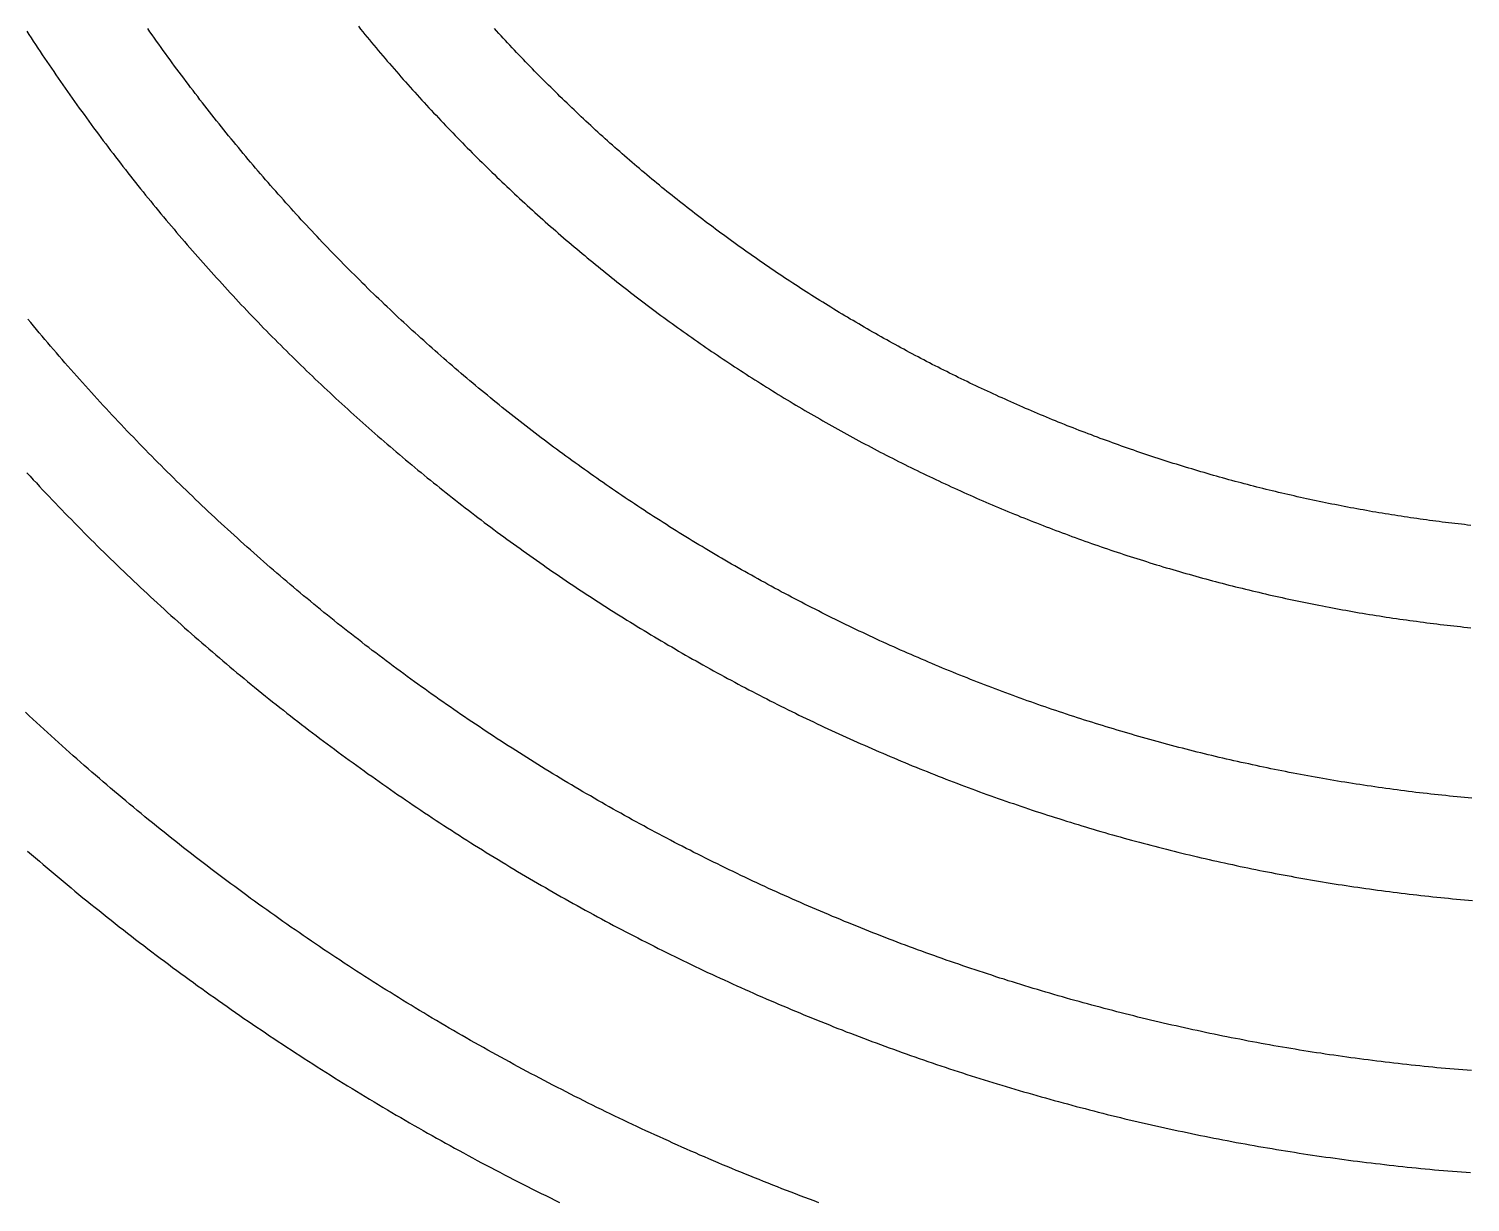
# Model space of a CAD drawing. Header units: inches. Extents: x -43479 to 56521, y -44741 to 59530.
# Drawn here: x -21001 to -19302, y 355 to 1737 of the extents above; entities that cross this region are included whole.
import ezdxf

# ---------------------------------------------------------------- set-up
doc = ezdxf.new("R2010")
doc.units = ezdxf.units.IN
doc.header["$MEASUREMENT"] = 0

# ---------------------------------------------------------------- blocks, each defined once
blk = doc.blocks.new('kanishk_spiralEditV1')
for points in [[(4688.2, -731.6), (4683.6, -735.6), (4678.9, -739.6), (4674.3, -743.5), (4669.7, -747.5), (4665, -751.4), (4660.4, -755.4), (4655.7, -759.3), (4651.1, -763.2), (4646.4, -767.1), (4641.7, -771), (4637, -774.9), (4632.3, -778.7), (4627.6, -782.6), (4622.9, -786.5), (4618.2, -790.3), (4613.5, -794.1), (4608.7, -798), (4604, -801.8), (4599.2, -805.6), (4594.5, -809.4), (4589.7, -813.1), (4584.9, -816.9), (4580.1, -820.7), (4575.3, -824.4), (4570.5, -828.2), (4565.7, -831.9), (4560.9, -835.6), (4556.1, -839.3), (4551.3, -843), (4546.4, -846.7), (4541.6, -850.4), (4536.7, -854.1), (4531.9, -857.7), (4527, -861.4), (4522.1, -865), (4517.3, -868.6), (4512.4, -872.2), (4507.5, -875.9), (4502.6, -879.4), (4497.7, -883), (4492.7, -886.6), (4487.8, -890.2), (4482.9, -893.7), (4477.9, -897.3), (4473, -900.8), (4468, -904.3), (4463.1, -907.8), (4458.1, -911.3), (4453.1, -914.8), (4448.1, -918.3), (4443.2, -921.8), (4438.2, -925.2), (4433.2, -928.7), (4428.1, -932.1), (4423.1, -935.6), (4418.1, -939), (4413.1, -942.4), (4408, -945.8), (4403, -949.2), (4397.9, -952.5), (4392.9, -955.9), (4387.8, -959.3), (4382.7, -962.6), (4377.6, -965.9), (4372.6, -969.3), (4367.5, -972.6), (4362.4, -975.9), (4357.3, -979.2), (4352.1, -982.4), (4347, -985.7), (4341.9, -989), (4336.8, -992.2), (4331.6, -995.4), (4326.5, -998.7), (4321.3, -1001.9), (4316.2, -1005.1), (4311, -1008.3), (4305.8, -1011.4), (4300.6, -1014.6), (4295.4, -1017.8), (4290.3, -1020.9), (4285.1, -1024), (4279.9, -1027.2), (4274.6, -1030.3), (4269.4, -1033.4), (4264.2, -1036.5), (4259, -1039.6), (4253.7, -1042.6), (4248.5, -1045.7), (4243.2, -1048.7), (4238, -1051.8), (4232.7, -1054.8), (4227.5, -1057.8), (4222.2, -1060.8), (4216.9, -1063.8), (4211.6, -1066.8), (4206.3, -1069.8), (4201, -1072.7), (4195.7, -1075.7), (4190.4, -1078.6), (4185.1, -1081.5), (4179.8, -1084.4), (4174.4, -1087.3), (4169.1, -1090.2), (4163.8, -1093.1), (4158.4, -1096), (4153.1, -1098.8), (4147.7, -1101.7), (4142.3, -1104.5), (4137, -1107.3), (4131.6, -1110.1), (4126.2, -1112.9), (4120.8, -1115.7), (4115.4, -1118.5), (4110.1, -1121.3), (4104.6, -1124), (4099.2, -1126.8), (4093.8, -1129.5), (4088.4, -1132.2), (4083, -1134.9), (4077.6, -1137.6), (4072.1, -1140.3), (4066.7, -1143), (4061.2, -1145.6)], [(4688.9, -286), (4685.2, -290), (4681.5, -294), (4677.8, -297.9), (4674.1, -301.9), (4670.4, -305.9), (4666.7, -309.8), (4662.9, -313.8), (4659.2, -317.7), (4655.4, -321.6), (4651.7, -325.5), (4647.9, -329.5), (4644.1, -333.4), (4640.4, -337.3), (4636.6, -341.1), (4632.8, -345), (4629, -348.9), (4625.2, -352.8), (4621.3, -356.6), (4617.5, -360.5), (4613.7, -364.3), (4609.8, -368.1), (4606, -372), (4602.1, -375.8), (4598.2, -379.6), (4594.4, -383.4), (4590.5, -387.2), (4586.6, -390.9), (4582.7, -394.7), (4578.8, -398.5), (4574.9, -402.2), (4571, -406), (4567, -409.7), (4563.1, -413.5), (4559.1, -417.2), (4555.2, -420.9), (4551.2, -424.6), (4547.3, -428.3), (4543.3, -432), (4539.3, -435.7), (4535.3, -439.3), (4531.3, -443), (4527.3, -446.7), (4523.3, -450.3), (4519.3, -453.9), (4515.2, -457.6), (4511.2, -461.2), (4507.2, -464.8), (4503.1, -468.4), (4499, -472), (4495, -475.6), (4490.9, -479.2), (4486.8, -482.7), (4482.7, -486.3), (4478.6, -489.8), (4474.5, -493.4), (4470.4, -496.9), (4466.3, -500.4), (4462.2, -504), (4458.1, -507.5), (4453.9, -511), (4449.8, -514.4), (4445.6, -517.9), (4441.5, -521.4), (4437.3, -524.9), (4433.1, -528.3), (4428.9, -531.8), (4424.8, -535.2), (4420.6, -538.6), (4416.4, -542), (4412.2, -545.5), (4407.9, -548.9), (4403.7, -552.2), (4399.5, -555.6), (4395.3, -559), (4391, -562.4), (4386.8, -565.7), (4382.5, -569.1), (4378.2, -572.4), (4374, -575.7), (4369.7, -579.1), (4365.4, -582.4), (4361.1, -585.7), (4356.8, -589), (4352.5, -592.2), (4348.2, -595.5), (4343.9, -598.8), (4339.6, -602), (4335.2, -605.3), (4330.9, -608.5), (4326.5, -611.7), (4322.2, -615), (4317.8, -618.2), (4313.5, -621.4), (4309.1, -624.6), (4304.7, -627.7), (4300.3, -630.9), (4296, -634.1), (4291.6, -637.2), (4287.2, -640.4), (4282.7, -643.5), (4278.3, -646.6), (4273.9, -649.7), (4269.5, -652.9), (4265, -656), (4260.6, -659), (4256.2, -662.1), (4251.7, -665.2), (4247.2, -668.2), (4242.8, -671.3), (4238.3, -674.3), (4233.8, -677.4), (4229.3, -680.4), (4224.9, -683.4), (4220.4, -686.4), (4215.9, -689.4), (4211.3, -692.4), (4206.8, -695.4), (4202.3, -698.3), (4197.8, -701.3), (4193.2, -704.2), (4188.7, -707.1), (4184.2, -710.1), (4179.6, -713), (4175.1, -715.9), (4170.5, -718.8), (4165.9, -721.7), (4161.4, -724.6), (4156.8, -727.4), (4152.2, -730.3), (4147.6, -733.1), (4143, -736), (4138.4, -738.8), (4133.8, -741.6), (4129.2, -744.4), (4124.6, -747.2), (4119.9, -750), (4115.3, -752.8), (4110.7, -755.6), (4106, -758.3), (4101.4, -761.1), (4096.7, -763.8), (4092.1, -766.5), (4087.4, -769.3), (4082.7, -772), (4078, -774.7), (4073.4, -777.4), (4068.7, -780), (4064, -782.7), (4059.3, -785.4), (4054.6, -788), (4049.9, -790.7), (4045.2, -793.3), (4040.4, -795.9), (4035.7, -798.5), (4031, -801.1), (4026.3, -803.7), (4021.5, -806.3), (4016.8, -808.9), (4012, -811.4), (4007.3, -814), (4002.5, -816.5), (3997.7, -819.1), (3993, -821.6), (3988.2, -824.1), (3983.4, -826.6), (3978.6, -829.1), (3973.8, -831.6), (3969, -834), (3964.2, -836.5), (3959.4, -838.9), (3954.6, -841.4), (3949.8, -843.8), (3945, -846.2), (3940.2, -848.6), (3935.3, -851), (3930.5, -853.4), (3925.6, -855.8), (3920.8, -858.2), (3916, -860.5), (3911.1, -862.9), (3906.2, -865.2), (3901.4, -867.5), (3896.5, -869.8), (3891.6, -872.2), (3886.8, -874.5), (3881.9, -876.7), (3877, -879), (3872.1, -881.3), (3867.2, -883.5), (3862.3, -885.8), (3857.4, -888), (3852.5, -890.2), (3847.6, -892.4), (3842.7, -894.6), (3837.7, -896.8), (3832.8, -899), (3827.9, -901.2), (3822.9, -903.4), (3818, -905.5), (3813.1, -907.6), (3808.1, -909.8), (3803.2, -911.9), (3798.2, -914), (3793.2, -916.1), (3788.3, -918.2), (3783.3, -920.3), (3778.3, -922.3), (3773.4, -924.4), (3768.4, -926.4), (3763.4, -928.5), (3758.4, -930.5), (3753.4, -932.5), (3748.4, -934.5), (3743.4, -936.5), (3738.4, -938.5), (3733.4, -940.5), (3728.4, -942.4), (3723.4, -944.4), (3718.3, -946.3), (3713.3, -948.2), (3708.3, -950.2), (3703.2, -952.1), (3698.2, -954), (3693.2, -955.9), (3688.1, -957.7), (3683.1, -959.6), (3678, -961.4), (3673, -963.3), (3667.9, -965.1), (3662.9, -967), (3657.8, -968.8), (3652.7, -970.6), (3647.6, -972.4), (3642.6, -974.1), (3637.5, -975.9), (3632.4, -977.7), (3627.3, -979.4), (3622.2, -981.1), (3617.1, -982.9), (3612, -984.6), (3606.9, -986.3), (3601.8, -988), (3596.7, -989.7), (3591.6, -991.3), (3586.5, -993), (3581.4, -994.7), (3576.3, -996.3), (3571.1, -997.9), (3566, -999.5), (3560.9, -1001.2), (3555.7, -1002.8), (3550.6, -1004.3), (3545.5, -1005.9), (3540.3, -1007.5), (3535.2, -1009), (3530, -1010.6), (3524.9, -1012.1), (3519.7, -1013.6), (3514.6, -1015.1), (3509.4, -1016.6), (3504.2, -1018.1), (3499.1, -1019.6), (3493.9, -1021.1), (3488.7, -1022.5), (3483.6, -1024), (3478.4, -1025.4), (3473.2, -1026.8), (3468, -1028.2), (3462.8, -1029.6), (3457.6, -1031), (3452.5, -1032.4), (3447.3, -1033.8), (3442.1, -1035.1), (3436.9, -1036.5), (3431.7, -1037.8), (3426.5, -1039.2), (3421.2, -1040.5), (3416, -1041.8), (3410.8, -1043.1), (3405.6, -1044.3), (3400.4, -1045.6), (3395.2, -1046.9), (3390, -1048.1), (3384.7, -1049.4), (3379.5, -1050.6), (3374.3, -1051.8), (3369, -1053), (3363.8, -1054.2), (3358.6, -1055.4), (3353.3, -1056.5), (3348.1, -1057.7), (3342.9, -1058.9), (3337.6, -1060), (3332.4, -1061.1), (3327.1, -1062.2), (3321.9, -1063.3), (3316.6, -1064.4), (3311.4, -1065.5), (3306.1, -1066.6), (3300.8, -1067.6), (3295.6, -1068.7), (3290.3, -1069.7), (3285, -1070.8), (3279.8, -1071.8), (3274.5, -1072.8), (3269.2, -1073.8), (3264, -1074.8), (3258.7, -1075.7), (3253.4, -1076.7), (3248.1, -1077.6), (3242.9, -1078.6), (3237.6, -1079.5), (3232.3, -1080.4), (3227, -1081.3), (3221.7, -1082.2), (3216.4, -1083.1), (3211.1, -1084), (3205.9, -1084.8), (3200.6, -1085.7), (3195.3, -1086.5), (3190, -1087.4), (3184.7, -1088.2), (3179.4, -1089), (3174.1, -1089.8), (3168.8, -1090.6), (3163.5, -1091.3), (3158.2, -1092.1), (3152.9, -1092.8), (3147.5, -1093.6), (3142.2, -1094.3), (3136.9, -1095), (3131.6, -1095.7), (3126.3, -1096.4), (3121, -1097.1), (3115.7, -1097.8), (3110.4, -1098.4), (3105, -1099.1), (3099.7, -1099.7), (3094.4, -1100.3), (3089.1, -1101), (3083.8, -1101.6), (3078.4, -1102.2), (3073.1, -1102.7), (3067.8, -1103.3), (3062.5, -1103.9), (3057.1, -1104.4), (3051.8, -1105), (3046.5, -1105.5), (3041.2, -1106), (3035.8, -1106.5), (3030.5, -1107), (3025.2, -1107.5), (3019.8, -1107.9), (3014.5, -1108.4), (3009.2, -1108.9), (3003.8, -1109.3), (2998.5, -1109.7), (2993.2, -1110.1), (2987.8, -1110.5)], [(4689.2, 234.6), (4686.6, 230.6), (4684, 226.5), (4681.4, 222.6), (4678.7, 218.6), (4676.1, 214.6), (4673.5, 210.6), (4670.8, 206.6), (4668.1, 202.7), (4665.5, 198.7), (4662.8, 194.7), (4660.1, 190.8), (4657.4, 186.8), (4654.7, 182.9), (4652, 179), (4649.3, 175), (4646.6, 171.1), (4643.8, 167.2), (4641.1, 163.3), (4638.3, 159.4), (4635.6, 155.5), (4632.8, 151.6), (4630, 147.7), (4627.2, 143.8), (4624.4, 140), (4621.6, 136.1), (4618.8, 132.2), (4616, 128.4), (4613.2, 124.5), (4610.4, 120.7), (4607.5, 116.8), (4604.7, 113), (4601.8, 109.2), (4599, 105.4), (4596.1, 101.6), (4593.2, 97.7), (4590.3, 93.9), (4587.4, 90.2), (4584.5, 86.4), (4581.6, 82.6), (4578.7, 78.8), (4575.8, 75), (4572.8, 71.3), (4569.9, 67.5), (4566.9, 63.8), (4564, 60), (4561, 56.3), (4558.1, 52.6), (4555.1, 48.8), (4552.1, 45.1), (4549.1, 41.4), (4546.1, 37.7), (4543.1, 34), (4540.1, 30.3), (4537, 26.6), (4534, 22.9), (4531, 19.3), (4527.9, 15.6), (4524.9, 11.9), (4521.8, 8.3), (4518.7, 4.7), (4515.6, 1), (4512.6, -2.6), (4509.5, -6.2), (4506.4, -9.9), (4503.3, -13.5), (4500.1, -17.1), (4497, -20.7), (4493.9, -24.3), (4490.8, -27.9), (4487.6, -31.4), (4484.5, -35), (4481.3, -38.6), (4478.1, -42.1), (4475, -45.7), (4471.8, -49.2), (4468.6, -52.8), (4465.4, -56.3), (4462.2, -59.8), (4459, -63.4), (4455.8, -66.9), (4452.5, -70.4), (4449.3, -73.9), (4446.1, -77.4), (4442.8, -80.8), (4439.6, -84.3), (4436.3, -87.8), (4433, -91.2), (4429.8, -94.7), (4426.5, -98.2), (4423.2, -101.6), (4419.9, -105), (4416.6, -108.5), (4413.3, -111.9), (4410, -115.3), (4406.6, -118.7), (4403.3, -122.1), (4400, -125.5), (4396.6, -128.9), (4393.3, -132.2), (4389.9, -135.6), (4386.5, -139), (4383.2, -142.3), (4379.8, -145.7), (4376.4, -149), (4373, -152.4), (4369.6, -155.7), (4366.2, -159), (4362.8, -162.3), (4359.4, -165.6), (4355.9, -168.9), (4352.5, -172.2), (4349.1, -175.5), (4345.6, -178.8), (4342.2, -182), (4338.7, -185.3), (4335.2, -188.5), (4331.8, -191.8), (4328.3, -195), (4324.8, -198.3), (4321.3, -201.5), (4317.8, -204.7), (4314.3, -207.9), (4310.8, -211.1), (4307.3, -214.3), (4303.7, -217.5), (4300.2, -220.7), (4296.7, -223.8), (4293.1, -227), (4289.6, -230.2), (4286, -233.3), (4282.4, -236.4), (4278.9, -239.6), (4275.3, -242.7), (4271.7, -245.8), (4268.1, -248.9), (4264.5, -252), (4260.9, -255.1), (4257.3, -258.2), (4253.7, -261.3), (4250.1, -264.4), (4246.4, -267.4), (4242.8, -270.5), (4239.2, -273.5), (4235.5, -276.6), (4231.9, -279.6), (4228.2, -282.6), (4224.5, -285.6), (4220.9, -288.7), (4217.2, -291.7), (4213.5, -294.6), (4209.8, -297.6), (4206.1, -300.6), (4202.4, -303.6), (4198.7, -306.5), (4195, -309.5), (4191.3, -312.4), (4187.6, -315.4), (4183.8, -318.3), (4180.1, -321.2), (4176.3, -324.1), (4172.6, -327.1), (4168.8, -329.9), (4165.1, -332.8), (4161.3, -335.7), (4157.5, -338.6), (4153.7, -341.5), (4150, -344.3), (4146.2, -347.2), (4142.4, -350), (4138.6, -352.8), (4134.8, -355.7), (4130.9, -358.5), (4127.1, -361.3), (4123.3, -364.1), (4119.5, -366.9), (4115.6, -369.7), (4111.8, -372.5), (4107.9, -375.2), (4104.1, -378), (4100.2, -380.7), (4096.4, -383.5), (4092.5, -386.2), (4088.6, -388.9), (4084.7, -391.7), (4080.8, -394.4), (4077, -397.1), (4073.1, -399.8), (4069.2, -402.5), (4065.2, -405.1), (4061.3, -407.8), (4057.4, -410.5), (4053.5, -413.1), (4049.6, -415.8), (4045.6, -418.4), (4041.7, -421), (4037.7, -423.6), (4033.8, -426.2), (4029.8, -428.9), (4025.9, -431.4), (4021.9, -434), (4017.9, -436.6), (4013.9, -439.2), (4010, -441.7), (4006, -444.3), (4002, -446.8), (3998, -449.4), (3994, -451.9), (3990, -454.4), (3985.9, -456.9), (3981.9, -459.4), (3977.9, -461.9), (3973.9, -464.4), (3969.8, -466.9), (3965.8, -469.3), (3961.8, -471.8), (3957.7, -474.2), (3953.7, -476.7), (3949.6, -479.1), (3945.5, -481.5), (3941.5, -484), (3937.4, -486.4), (3933.3, -488.8), (3929.2, -491.1), (3925.1, -493.5), (3921, -495.9), (3917, -498.3), (3912.8, -500.6), (3908.7, -503), (3904.6, -505.3), (3900.5, -507.6), (3896.4, -509.9), (3892.3, -512.3), (3888.1, -514.6), (3884, -516.8), (3879.9, -519.1), (3875.7, -521.4), (3871.6, -523.7), (3867.4, -525.9), (3863.3, -528.2), (3859.1, -530.4), (3854.9, -532.6), (3850.8, -534.9), (3846.6, -537.1), (3842.4, -539.3), (3838.2, -541.5), (3834, -543.7), (3829.8, -545.8), (3825.6, -548), (3821.4, -550.2), (3817.2, -552.3), (3813, -554.5), (3808.8, -556.6), (3804.6, -558.7), (3800.4, -560.8), (3796.1, -563), (3791.9, -565), (3787.7, -567.1), (3783.4, -569.2), (3779.2, -571.3), (3774.9, -573.3), (3770.7, -575.4), (3766.4, -577.4), (3762.2, -579.5), (3757.9, -581.5), (3753.6, -583.5), (3749.4, -585.5), (3745.1, -587.5), (3740.8, -589.5), (3736.5, -591.5), (3732.2, -593.5), (3727.9, -595.4), (3723.6, -597.4), (3719.3, -599.3), (3715, -601.3), (3710.7, -603.2), (3706.4, -605.1), (3702.1, -607), (3697.8, -608.9), (3693.5, -610.8), (3689.1, -612.7), (3684.8, -614.6), (3680.5, -616.4), (3676.1, -618.3), (3671.8, -620.1), (3667.4, -621.9), (3663.1, -623.8), (3658.7, -625.6), (3654.4, -627.4), (3650, -629.2), (3645.7, -631), (3641.3, -632.8), (3636.9, -634.5), (3632.5, -636.3), (3628.2, -638), (3623.8, -639.8), (3619.4, -641.5), (3615, -643.2), (3610.6, -644.9), (3606.2, -646.7), (3601.8, -648.3), (3597.4, -650), (3593, -651.7), (3588.6, -653.4), (3584.2, -655), (3579.8, -656.7), (3575.4, -658.3), (3571, -660), (3566.5, -661.6), (3562.1, -663.2), (3557.7, -664.8), (3553.2, -666.4), (3548.8, -668), (3544.4, -669.5), (3539.9, -671.1), (3535.5, -672.7), (3531, -674.2), (3526.6, -675.7), (3522.1, -677.3), (3517.7, -678.8), (3513.2, -680.3), (3508.7, -681.8), (3504.3, -683.3), (3499.8, -684.8), (3495.3, -686.2), (3490.8, -687.7), (3486.4, -689.2), (3481.9, -690.6), (3477.4, -692), (3472.9, -693.4), (3468.4, -694.9), (3463.9, -696.3), (3459.4, -697.7), (3454.9, -699), (3450.4, -700.4), (3445.9, -701.8), (3441.4, -703.1), (3436.9, -704.5), (3432.4, -705.8), (3427.9, -707.2), (3423.4, -708.5), (3418.9, -709.8), (3414.4, -711.1), (3409.8, -712.4), (3405.3, -713.7), (3400.8, -714.9), (3396.2, -716.2), (3391.7, -717.4), (3387.2, -718.7), (3382.6, -719.9), (3378.1, -721.1), (3373.6, -722.4), (3369, -723.6), (3364.5, -724.8), (3359.9, -725.9), (3355.4, -727.1), (3350.8, -728.3), (3346.3, -729.4), (3341.7, -730.6), (3337.1, -731.7), (3332.6, -732.8), (3328, -734), (3323.4, -735.1), (3318.9, -736.2), (3314.3, -737.3), (3309.7, -738.3), (3305.1, -739.4), (3300.6, -740.5), (3296, -741.5), (3291.4, -742.6), (3286.8, -743.6), (3282.2, -744.6), (3277.7, -745.6), (3273.1, -746.6), (3268.5, -747.6), (3263.9, -748.6), (3259.3, -749.6), (3254.7, -750.5), (3250.1, -751.5), (3245.5, -752.4), (3240.9, -753.4), (3236.3, -754.3), (3231.7, -755.2), (3227.1, -756.1), (3222.5, -757), (3217.9, -757.9), (3213.2, -758.8), (3208.6, -759.6), (3204, -760.5), (3199.4, -761.3), (3194.8, -762.2), (3190.2, -763), (3185.5, -763.8), (3180.9, -764.6), (3176.3, -765.4), (3171.7, -766.2), (3167, -767), (3162.4, -767.8), (3157.8, -768.5), (3153.2, -769.3), (3148.5, -770), (3143.9, -770.8), (3139.3, -771.5), (3134.6, -772.2), (3130, -772.9), (3125.3, -773.6), (3120.7, -774.3), (3116.1, -774.9), (3111.4, -775.6), (3106.8, -776.2), (3102.1, -776.9), (3097.5, -777.5), (3092.8, -778.1), (3088.2, -778.8), (3083.5, -779.4), (3078.9, -780), (3074.2, -780.5), (3069.6, -781.1), (3064.9, -781.7), (3060.3, -782.2), (3055.6, -782.8), (3051, -783.3), (3046.3, -783.8), (3041.7, -784.4), (3037, -784.9), (3032.3, -785.4), (3027.7, -785.8), (3023, -786.3), (3018.4, -786.8), (3013.7, -787.2), (3009, -787.7), (3004.4, -788.1), (2999.7, -788.5), (2995, -789), (2990.4, -789.4), (2985.7, -789.8)], [(4298.4, 240.2), (4295.8, 237), (4293.2, 233.8), (4290.6, 230.7), (4288, 227.5), (4285.4, 224.3), (4282.8, 221.2), (4280.2, 218), (4277.6, 214.9), (4274.9, 211.8), (4272.3, 208.6), (4269.6, 205.5), (4267, 202.4), (4264.3, 199.3), (4261.6, 196.2), (4259, 193.1), (4256.3, 190), (4253.6, 186.9), (4250.9, 183.8), (4248.2, 180.7), (4245.5, 177.7), (4242.8, 174.6), (4240, 171.5), (4237.3, 168.5), (4234.6, 165.4), (4231.8, 162.4), (4229.1, 159.3), (4226.4, 156.3), (4223.6, 153.3), (4220.8, 150.3), (4218.1, 147.3), (4215.3, 144.2), (4212.5, 141.2), (4209.7, 138.3), (4206.9, 135.3), (4204.1, 132.3), (4201.3, 129.3), (4198.5, 126.3), (4195.7, 123.4), (4192.9, 120.4), (4190, 117.5), (4187.2, 114.5), (4184.3, 111.6), (4181.5, 108.6), (4178.6, 105.7), (4175.8, 102.8), (4172.9, 99.9), (4170, 97), (4167.2, 94.1), (4164.3, 91.2), (4161.4, 88.3), (4158.5, 85.4), (4155.6, 82.5), (4152.7, 79.6), (4149.8, 76.8), (4146.8, 73.9), (4143.9, 71.1), (4141, 68.2), (4138.1, 65.4), (4135.1, 62.5), (4132.2, 59.7), (4129.2, 56.9), (4126.2, 54.1), (4123.3, 51.3), (4120.3, 48.5), (4117.3, 45.7), (4114.3, 42.9), (4111.4, 40.1), (4108.4, 37.3), (4105.4, 34.5), (4102.4, 31.8), (4099.3, 29), (4096.3, 26.3), (4093.3, 23.5), (4090.3, 20.8), (4087.2, 18), (4084.2, 15.3), (4081.2, 12.6), (4078.1, 9.9), (4075.1, 7.2), (4072, 4.5), (4068.9, 1.8), (4065.9, -0.9), (4062.8, -3.6), (4059.7, -6.2), (4056.6, -8.9), (4053.5, -11.6), (4050.4, -14.2), (4047.3, -16.9), (4044.2, -19.5), (4041.1, -22.1), (4038, -24.8), (4034.8, -27.4), (4031.7, -30), (4028.6, -32.6), (4025.4, -35.2), (4022.3, -37.8), (4019.1, -40.4), (4016, -43), (4012.8, -45.5), (4009.6, -48.1), (4006.5, -50.7), (4003.3, -53.2), (4000.1, -55.8), (3996.9, -58.3), (3993.7, -60.8), (3990.5, -63.4), (3987.3, -65.9), (3984.1, -68.4), (3980.9, -70.9), (3977.7, -73.4), (3974.4, -75.9), (3971.2, -78.4), (3968, -80.8), (3964.7, -83.3), (3961.5, -85.8), (3958.2, -88.2), (3955, -90.7), (3951.7, -93.1), (3948.5, -95.6), (3945.2, -98), (3941.9, -100.4), (3938.6, -102.8), (3935.3, -105.2), (3932.1, -107.6), (3928.8, -110), (3925.5, -112.4), (3922.2, -114.8), (3918.9, -117.2), (3915.5, -119.5), (3912.2, -121.9), (3908.9, -124.2), (3905.6, -126.6), (3902.2, -128.9), (3898.9, -131.2), (3895.6, -133.6), (3892.2, -135.9), (3888.9, -138.2), (3885.5, -140.5), (3882.1, -142.8), (3878.8, -145.1), (3875.4, -147.3), (3872, -149.6), (3868.7, -151.9), (3865.3, -154.1), (3861.9, -156.4), (3858.5, -158.6), (3855.1, -160.9), (3851.7, -163.1), (3848.3, -165.3), (3844.9, -167.5), (3841.5, -169.7), (3838.1, -171.9), (3834.6, -174.1), (3831.2, -176.3), (3827.8, -178.5), (3824.3, -180.7), (3820.9, -182.8), (3817.4, -185), (3814, -187.1), (3810.5, -189.3), (3807.1, -191.4), (3803.6, -193.5), (3800.2, -195.7), (3796.7, -197.8), (3793.2, -199.9), (3789.7, -202), (3786.2, -204.1), (3782.8, -206.1), (3779.3, -208.2), (3775.8, -210.3), (3772.3, -212.3), (3768.8, -214.4), (3765.3, -216.4), (3761.7, -218.5), (3758.2, -220.5), (3754.7, -222.5), (3751.2, -224.5), (3747.7, -226.6), (3744.1, -228.6), (3740.6, -230.5), (3737, -232.5), (3733.5, -234.5), (3730, -236.5), (3726.4, -238.4), (3722.8, -240.4), (3719.3, -242.3), (3715.7, -244.3), (3712.2, -246.2), (3708.6, -248.1), (3705, -250.1), (3701.4, -252), (3697.8, -253.9), (3694.3, -255.8), (3690.7, -257.6), (3687.1, -259.5), (3683.5, -261.4), (3679.9, -263.3), (3676.3, -265.1), (3672.7, -267), (3669, -268.8), (3665.4, -270.6), (3661.8, -272.5), (3658.2, -274.3), (3654.6, -276.1), (3650.9, -277.9), (3647.3, -279.7), (3643.6, -281.5), (3640, -283.2), (3636.4, -285), (3632.7, -286.8), (3629.1, -288.5), (3625.4, -290.3), (3621.7, -292), (3618.1, -293.8), (3614.4, -295.5), (3610.7, -297.2), (3607.1, -298.9), (3603.4, -300.6), (3599.7, -302.3), (3596, -304), (3592.3, -305.7), (3588.7, -307.3), (3585, -309), (3581.3, -310.6), (3577.6, -312.3), (3573.9, -313.9), (3570.2, -315.6), (3566.5, -317.2), (3562.7, -318.8), (3559, -320.4), (3555.3, -322), (3551.6, -323.6), (3547.9, -325.2), (3544.1, -326.8), (3540.4, -328.3), (3536.7, -329.9), (3532.9, -331.4), (3529.2, -333), (3525.4, -334.5), (3521.7, -336), (3518, -337.6), (3514.2, -339.1), (3510.4, -340.6), (3506.7, -342.1), (3502.9, -343.6), (3499.2, -345), (3495.4, -346.5), (3491.6, -348), (3487.9, -349.4), (3484.1, -350.9), (3480.3, -352.3), (3476.5, -353.8), (3472.7, -355.2), (3468.9, -356.6), (3465.2, -358), (3461.4, -359.4), (3457.6, -360.8), (3453.8, -362.2), (3450, -363.6), (3446.2, -364.9), (3442.4, -366.3), (3438.6, -367.6), (3434.7, -369), (3430.9, -370.3), (3427.1, -371.7), (3423.3, -373), (3419.5, -374.3), (3415.7, -375.6), (3411.8, -376.9), (3408, -378.2), (3404.2, -379.4), (3400.3, -380.7), (3396.5, -382), (3392.7, -383.2), (3388.8, -384.5), (3385, -385.7), (3381.1, -387), (3377.3, -388.2), (3373.4, -389.4), (3369.6, -390.6), (3365.7, -391.8), (3361.9, -393), (3358, -394.2), (3354.2, -395.3), (3350.3, -396.5), (3346.4, -397.7), (3342.6, -398.8), (3338.7, -400), (3334.8, -401.1), (3330.9, -402.2), (3327.1, -403.3), (3323.2, -404.4), (3319.3, -405.5), (3315.4, -406.6), (3311.5, -407.7), (3307.6, -408.8), (3303.8, -409.9), (3299.9, -410.9), (3296, -412), (3292.1, -413), (3288.2, -414), (3284.3, -415.1), (3280.4, -416.1), (3276.5, -417.1), (3272.6, -418.1), (3268.7, -419.1), (3264.8, -420.1), (3260.8, -421.1), (3256.9, -422), (3253, -423), (3249.1, -423.9), (3245.2, -424.9), (3241.3, -425.8), (3237.3, -426.7), (3233.4, -427.7), (3229.5, -428.6), (3225.6, -429.5), (3221.6, -430.4), (3217.7, -431.2), (3213.8, -432.1), (3209.8, -433), (3205.9, -433.9), (3202, -434.7), (3198, -435.6), (3194.1, -436.4), (3190.2, -437.2), (3186.2, -438), (3182.3, -438.8), (3178.3, -439.6), (3174.4, -440.4), (3170.4, -441.2), (3166.5, -442), (3162.5, -442.8), (3158.6, -443.5), (3154.6, -444.3), (3150.7, -445), (3146.7, -445.8), (3142.8, -446.5), (3138.8, -447.2), (3134.8, -447.9), (3130.9, -448.6), (3126.9, -449.3), (3123, -450), (3119, -450.7), (3115, -451.4), (3111.1, -452), (3107.1, -452.7), (3103.1, -453.3), (3099.1, -454), (3095.2, -454.6), (3091.2, -455.2), (3087.2, -455.8), (3083.3, -456.4), (3079.3, -457), (3075.3, -457.6), (3071.3, -458.2), (3067.3, -458.7), (3063.4, -459.3), (3059.4, -459.9), (3055.4, -460.4), (3051.4, -460.9), (3047.4, -461.5), (3043.4, -462), (3039.5, -462.5), (3035.5, -463), (3031.5, -463.5), (3027.5, -464), (3023.5, -464.5), (3019.5, -464.9), (3015.5, -465.4), (3011.5, -465.8), (3007.5, -466.3), (3003.6, -466.7), (2999.6, -467.1), (2995.6, -467.6), (2991.6, -468), (2987.6, -468.4)], [(2987.5, -347.8), (2991.3, -347.4), (2995, -347), (2998.7, -346.6), (3002.5, -346.1), (3006.2, -345.7), (3010, -345.3), (3013.7, -344.8), (3017.4, -344.4), (3021.2, -343.9), (3024.9, -343.4), (3028.7, -342.9), (3032.4, -342.5), (3036.1, -342), (3039.9, -341.5), (3043.6, -340.9), (3047.3, -340.4), (3051.1, -339.9), (3054.8, -339.4), (3058.5, -338.8), (3062.2, -338.3), (3066, -337.7), (3069.7, -337.1), (3073.4, -336.6), (3077.2, -336), (3080.9, -335.4), (3084.6, -334.8), (3088.3, -334.2), (3092, -333.6), (3095.8, -333), (3099.5, -332.3), (3103.2, -331.7), (3106.9, -331.1), (3110.6, -330.4), (3114.3, -329.7), (3118.1, -329.1), (3121.8, -328.4), (3125.5, -327.7), (3129.2, -327), (3132.9, -326.3), (3136.6, -325.6), (3140.3, -324.9), (3144, -324.2), (3147.7, -323.4), (3151.4, -322.7), (3155.1, -322), (3158.8, -321.2), (3162.5, -320.4), (3166.2, -319.7), (3169.9, -318.9), (3173.6, -318.1), (3177.3, -317.3), (3181, -316.5), (3184.7, -315.7), (3188.4, -314.9), (3192, -314.1), (3195.7, -313.2), (3199.4, -312.4), (3203.1, -311.6), (3206.8, -310.7), (3210.4, -309.8), (3214.1, -309), (3217.8, -308.1), (3221.5, -307.2), (3225.1, -306.3), (3228.8, -305.4), (3232.5, -304.5), (3236.1, -303.6), (3239.8, -302.7), (3243.5, -301.7), (3247.1, -300.8), (3250.8, -299.8), (3254.5, -298.9), (3258.1, -297.9), (3261.8, -296.9), (3265.4, -296), (3269.1, -295), (3272.7, -294), (3276.4, -293), (3280, -292), (3283.7, -291), (3287.3, -289.9), (3290.9, -288.9), (3294.6, -287.9), (3298.2, -286.8), (3301.8, -285.7), (3305.5, -284.7), (3309.1, -283.6), (3312.7, -282.5), (3316.4, -281.4), (3320, -280.4), (3323.6, -279.3), (3327.2, -278.1), (3330.8, -277), (3334.4, -275.9), (3338.1, -274.8), (3341.7, -273.6), (3345.3, -272.5), (3348.9, -271.3), (3352.5, -270.2), (3356.1, -269), (3359.7, -267.8), (3363.3, -266.6), (3366.9, -265.4), (3370.5, -264.2), (3374.1, -263), (3377.7, -261.8), (3381.2, -260.6), (3384.8, -259.4), (3388.4, -258.1), (3392, -256.9), (3395.6, -255.6), (3399.1, -254.4), (3402.7, -253.1), (3406.3, -251.8), (3409.8, -250.5), (3413.4, -249.2), (3417, -247.9), (3420.5, -246.6), (3424.1, -245.3), (3427.6, -244), (3431.2, -242.7), (3434.7, -241.3), (3438.3, -240), (3441.8, -238.6), (3445.4, -237.3), (3448.9, -235.9), (3452.4, -234.5), (3456, -233.1), (3459.5, -231.7), (3463, -230.4), (3466.5, -228.9), (3470.1, -227.5), (3473.6, -226.1), (3477.1, -224.7), (3480.6, -223.3), (3484.1, -221.8), (3487.6, -220.4), (3491.1, -218.9), (3494.6, -217.4), (3498.1, -216), (3501.6, -214.5), (3505.1, -213), (3508.6, -211.5), (3512.1, -210), (3515.6, -208.5), (3519.1, -207), (3522.5, -205.5), (3526, -203.9), (3529.5, -202.4), (3533, -200.8), (3536.4, -199.3), (3539.9, -197.7), (3543.4, -196.2), (3546.8, -194.6), (3550.3, -193), (3553.7, -191.4), (3557.2, -189.8), (3560.6, -188.2), (3564.1, -186.6), (3567.5, -185), (3570.9, -183.4), (3574.4, -181.7), (3577.8, -180.1), (3581.2, -178.4), (3584.6, -176.8), (3588.1, -175.1), (3591.5, -173.5), (3594.9, -171.8), (3598.3, -170.1), (3601.7, -168.4), (3605.1, -166.7), (3608.5, -165), (3611.9, -163.3), (3615.3, -161.6), (3618.7, -159.8), (3622.1, -158.1), (3625.4, -156.4), (3628.8, -154.6), (3632.2, -152.9), (3635.6, -151.1), (3638.9, -149.3), (3642.3, -147.5), (3645.7, -145.8), (3649, -144), (3652.4, -142.2), (3655.7, -140.4), (3659.1, -138.5), (3662.4, -136.7), (3665.7, -134.9), (3669.1, -133.1), (3672.4, -131.2), (3675.7, -129.4), (3679.1, -127.5), (3682.4, -125.6), (3685.7, -123.8), (3689, -121.9), (3692.3, -120), (3695.6, -118.1), (3698.9, -116.2), (3702.2, -114.3), (3705.5, -112.4), (3708.8, -110.5), (3712.1, -108.6), (3715.4, -106.6), (3718.7, -104.7), (3721.9, -102.7), (3725.2, -100.8), (3728.5, -98.8), (3731.8, -96.9), (3735, -94.9), (3738.3, -92.9), (3741.5, -90.9), (3744.8, -88.9), (3748, -86.9), (3751.2, -84.9), (3754.5, -82.9), (3757.7, -80.9), (3760.9, -78.8), (3764.2, -76.8), (3767.4, -74.7), (3770.6, -72.7), (3773.8, -70.6), (3777, -68.6), (3780.2, -66.5), (3783.4, -64.4), (3786.6, -62.3), (3789.8, -60.2), (3793, -58.1), (3796.2, -56), (3799.4, -53.9), (3802.5, -51.8), (3805.7, -49.7), (3808.9, -47.5), (3812, -45.4), (3815.2, -43.3), (3818.3, -41.1), (3821.5, -38.9), (3824.6, -36.8), (3827.8, -34.6), (3830.9, -32.4), (3834, -30.2), (3837.2, -28), (3840.3, -25.8), (3843.4, -23.6), (3846.5, -21.4), (3849.6, -19.2), (3852.7, -17), (3855.8, -14.7), (3858.9, -12.5), (3862, -10.3), (3865.1, -8), (3868.2, -5.7), (3871.2, -3.5), (3874.3, -1.2), (3877.4, 1.1), (3880.4, 3.4), (3883.5, 5.7), (3886.6, 8), (3889.6, 10.3), (3892.6, 12.6), (3895.7, 14.9), (3898.7, 17.2), (3901.8, 19.5), (3904.8, 21.9), (3907.8, 24.2), (3910.8, 26.6), (3913.8, 28.9), (3916.8, 31.3), (3919.8, 33.7), (3922.8, 36.1), (3925.8, 38.4), (3928.8, 40.8), (3931.8, 43.2), (3934.8, 45.6), (3937.7, 48), (3940.7, 50.4), (3943.7, 52.9), (3946.6, 55.3), (3949.6, 57.7), (3952.5, 60.2), (3955.5, 62.6), (3958.4, 65.1), (3961.3, 67.5), (3964.3, 70), (3967.2, 72.5), (3970.1, 74.9), (3973, 77.4), (3975.9, 79.9), (3978.8, 82.4), (3981.7, 84.9), (3984.6, 87.4), (3987.5, 90), (3990.4, 92.5), (3993.3, 95), (3996.1, 97.5), (3999, 100.1), (4001.9, 102.6), (4004.7, 105.2), (4007.6, 107.7), (4010.4, 110.3), (4013.3, 112.9), (4016.1, 115.4), (4018.9, 118), (4021.8, 120.6), (4024.6, 123.2), (4027.4, 125.8), (4030.2, 128.4), (4033, 131), (4035.8, 133.7), (4038.6, 136.3), (4041.4, 138.9), (4044.2, 141.6), (4047, 144.2), (4049.7, 146.8), (4052.5, 149.5), (4055.3, 152.2), (4058, 154.8), (4060.8, 157.5), (4063.5, 160.2), (4066.2, 162.9), (4069, 165.6), (4071.7, 168.3), (4074.4, 171), (4077.1, 173.7), (4079.9, 176.4), (4082.6, 179.1), (4085.3, 181.8), (4088, 184.6), (4090.7, 187.3), (4093.3, 190), (4096, 192.8), (4098.7, 195.6), (4101.4, 198.3), (4104, 201.1), (4106.7, 203.9), (4109.3, 206.6), (4112, 209.4), (4114.6, 212.2), (4117.2, 215), (4119.9, 217.8), (4122.5, 220.6), (4125.1, 223.4), (4127.7, 226.2), (4130.3, 229.1), (4132.9, 231.9), (4135.5, 234.7), (4138.1, 237.6)], [(2986.2, -669.3), (2990.6, -668.9), (2995, -668.5), (2999.4, -668.1), (3003.8, -667.7), (3008.2, -667.2), (3012.6, -666.8), (3017.1, -666.3), (3021.5, -665.9), (3025.9, -665.4), (3030.3, -664.9), (3034.7, -664.4), (3039.1, -663.9), (3043.5, -663.4), (3047.9, -662.9), (3052.3, -662.4), (3056.7, -661.8), (3061.1, -661.3), (3065.5, -660.7), (3069.9, -660.2), (3074.3, -659.6), (3078.7, -659), (3083.1, -658.4), (3087.5, -657.8), (3091.9, -657.2), (3096.3, -656.6), (3100.7, -655.9), (3105.1, -655.3), (3109.5, -654.7), (3113.9, -654), (3118.3, -653.3), (3122.6, -652.6), (3127, -652), (3131.4, -651.3), (3135.8, -650.6), (3140.2, -649.9), (3144.6, -649.1), (3148.9, -648.4), (3153.3, -647.7), (3157.7, -646.9), (3162.1, -646.1), (3166.4, -645.4), (3170.8, -644.6), (3175.2, -643.8), (3179.6, -643), (3183.9, -642.2), (3188.3, -641.4), (3192.7, -640.6), (3197, -639.7), (3201.4, -638.9), (3205.8, -638), (3210.1, -637.2), (3214.5, -636.3), (3218.8, -635.4), (3223.2, -634.6), (3227.5, -633.7), (3231.9, -632.7), (3236.2, -631.8), (3240.6, -630.9), (3244.9, -630), (3249.3, -629), (3253.6, -628.1), (3258, -627.1), (3262.3, -626.1), (3266.6, -625.2), (3271, -624.2), (3275.3, -623.2), (3279.6, -622.2), (3284, -621.2), (3288.3, -620.1), (3292.6, -619.1), (3296.9, -618.1), (3301.3, -617), (3305.6, -615.9), (3309.9, -614.9), (3314.2, -613.8), (3318.5, -612.7), (3322.8, -611.6), (3327.2, -610.5), (3331.5, -609.4), (3335.8, -608.3), (3340.1, -607.1), (3344.4, -606), (3348.7, -604.8), (3353, -603.7), (3357.3, -602.5), (3361.6, -601.3), (3365.9, -600.1), (3370.1, -598.9), (3374.4, -597.7), (3378.7, -596.5), (3383, -595.3), (3387.3, -594), (3391.5, -592.8), (3395.8, -591.6), (3400.1, -590.3), (3404.4, -589), (3408.6, -587.7), (3412.9, -586.5), (3417.1, -585.2), (3421.4, -583.8), (3425.7, -582.5), (3429.9, -581.2), (3434.2, -579.9), (3438.4, -578.5), (3442.7, -577.2), (3446.9, -575.8), (3451.1, -574.5), (3455.4, -573.1), (3459.6, -571.7), (3463.9, -570.3), (3468.1, -568.9), (3472.3, -567.5), (3476.5, -566.1), (3480.8, -564.6), (3485, -563.2), (3489.2, -561.7), (3493.4, -560.3), (3497.6, -558.8), (3501.8, -557.3), (3506, -555.8), (3510.2, -554.4), (3514.4, -552.9), (3518.6, -551.3), (3522.8, -549.8), (3527, -548.3), (3531.2, -546.8), (3535.4, -545.2), (3539.6, -543.7), (3543.7, -542.1), (3547.9, -540.5), (3552.1, -538.9), (3556.3, -537.3), (3560.4, -535.7), (3564.6, -534.1), (3568.7, -532.5), (3572.9, -530.9), (3577.1, -529.3), (3581.2, -527.6), (3585.3, -526), (3589.5, -524.3), (3593.6, -522.6), (3597.8, -520.9), (3601.9, -519.3), (3606, -517.6), (3610.2, -515.9), (3614.3, -514.1), (3618.4, -512.4), (3622.5, -510.7), (3626.6, -509), (3630.7, -507.2), (3634.8, -505.4), (3638.9, -503.7), (3643, -501.9), (3647.1, -500.1), (3651.2, -498.3), (3655.3, -496.5), (3659.4, -494.7), (3663.5, -492.9), (3667.6, -491.1), (3671.6, -489.2), (3675.7, -487.4), (3679.8, -485.5), (3683.8, -483.7), (3687.9, -481.8), (3691.9, -479.9), (3696, -478), (3700, -476.1), (3704.1, -474.2), (3708.1, -472.3), (3712.2, -470.4), (3716.2, -468.5), (3720.2, -466.5), (3724.3, -464.6), (3728.3, -462.6), (3732.3, -460.7), (3736.3, -458.7), (3740.3, -456.7), (3744.3, -454.7), (3748.3, -452.7), (3752.3, -450.7), (3756.3, -448.7), (3760.3, -446.7), (3764.3, -444.7), (3768.3, -442.6), (3772.2, -440.6), (3776.2, -438.5), (3780.2, -436.4), (3784.2, -434.4), (3788.1, -432.3), (3792.1, -430.2), (3796, -428.1), (3800, -426), (3803.9, -423.9), (3807.9, -421.8), (3811.8, -419.6), (3815.7, -417.5), (3819.6, -415.3), (3823.6, -413.2), (3827.5, -411), (3831.4, -408.8), (3835.3, -406.7), (3839.2, -404.5), (3843.1, -402.3), (3847, -400.1), (3850.9, -397.8), (3854.8, -395.6), (3858.7, -393.4), (3862.5, -391.1), (3866.4, -388.9), (3870.3, -386.6), (3874.2, -384.4), (3878, -382.1), (3881.9, -379.8), (3885.7, -377.5), (3889.6, -375.2), (3893.4, -372.9), (3897.2, -370.6), (3901.1, -368.3), (3904.9, -366), (3908.7, -363.6), (3912.5, -361.3), (3916.4, -358.9), (3920.2, -356.6), (3924, -354.2), (3927.8, -351.8), (3931.6, -349.4), (3935.4, -347), (3939.1, -344.6), (3942.9, -342.2), (3946.7, -339.8), (3950.5, -337.4), (3954.2, -334.9), (3958, -332.5), (3961.7, -330), (3965.5, -327.6), (3969.2, -325.1), (3973, -322.6), (3976.7, -320.1), (3980.5, -317.6), (3984.2, -315.2), (3987.9, -312.6), (3991.6, -310.1), (3995.3, -307.6), (3999, -305.1), (4002.7, -302.5), (4006.4, -300), (4010.1, -297.4), (4013.8, -294.9), (4017.5, -292.3), (4021.1, -289.7), (4024.8, -287.1), (4028.5, -284.5), (4032.1, -281.9), (4035.8, -279.3), (4039.4, -276.7), (4043.1, -274.1), (4046.7, -271.5), (4050.3, -268.8), (4054, -266.2), (4057.6, -263.5), (4061.2, -260.9), (4064.8, -258.2), (4068.4, -255.5), (4072, -252.8), (4075.6, -250.1), (4079.2, -247.4), (4082.8, -244.7), (4086.4, -242), (4089.9, -239.3), (4093.5, -236.5), (4097.1, -233.8), (4100.6, -231), (4104.2, -228.3), (4107.7, -225.5), (4111.3, -222.8), (4114.8, -220), (4118.3, -217.2), (4121.8, -214.4), (4125.4, -211.6), (4128.9, -208.8), (4132.4, -206), (4135.9, -203.2), (4139.4, -200.3), (4142.8, -197.5), (4146.3, -194.6), (4149.8, -191.8), (4153.3, -188.9), (4156.7, -186.1), (4160.2, -183.2), (4163.6, -180.3), (4167.1, -177.4), (4170.5, -174.5), (4174, -171.6), (4177.4, -168.7), (4180.8, -165.8), (4184.2, -162.9), (4187.6, -159.9), (4191, -157), (4194.4, -154), (4197.8, -151.1), (4201.2, -148.1), (4204.6, -145.1), (4208, -142.2), (4211.3, -139.2), (4214.7, -136.2), (4218.1, -133.2), (4221.4, -130.2), (4224.8, -127.2), (4228.1, -124.2), (4231.4, -121.1), (4234.8, -118.1), (4238.1, -115), (4241.4, -112), (4244.7, -108.9), (4248, -105.9), (4251.3, -102.8), (4254.6, -99.7), (4257.9, -96.6), (4261.1, -93.6), (4264.4, -90.5), (4267.7, -87.4), (4270.9, -84.2), (4274.2, -81.1), (4277.4, -78), (4280.7, -74.9), (4283.9, -71.7), (4287.1, -68.6), (4290.3, -65.4), (4293.5, -62.3), (4296.7, -59.1), (4299.9, -55.9), (4303.1, -52.7), (4306.3, -49.6), (4309.5, -46.4), (4312.7, -43.2), (4315.8, -39.9), (4319, -36.7), (4322.1, -33.5), (4325.3, -30.3), (4328.4, -27), (4331.6, -23.8), (4334.7, -20.6), (4337.8, -17.3), (4340.9, -14), (4344, -10.8), (4347.1, -7.5), (4350.2, -4.2), (4353.3, -0.9), (4356.4, 2.4), (4359.5, 5.7), (4362.5, 9), (4365.6, 12.3), (4368.6, 15.6), (4371.7, 19), (4374.7, 22.3), (4377.7, 25.6), (4380.8, 29), (4383.8, 32.3), (4386.8, 35.7), (4389.8, 39.1), (4392.8, 42.4), (4395.8, 45.8), (4398.8, 49.2), (4401.8, 52.6), (4404.7, 56), (4407.7, 59.4), (4410.6, 62.8), (4413.6, 66.2), (4416.5, 69.7), (4419.5, 73.1), (4422.4, 76.5), (4425.3, 80), (4428.2, 83.4), (4431.1, 86.9), (4434, 90.3), (4436.9, 93.8), (4439.8, 97.3), (4442.7, 100.8), (4445.6, 104.3), (4448.4, 107.8), (4451.3, 111.3), (4454.1, 114.8), (4457, 118.3), (4459.8, 121.8), (4462.6, 125.3), (4465.4, 128.8), (4468.3, 132.4), (4471.1, 135.9), (4473.9, 139.5), (4476.7, 143), (4479.4, 146.6), (4482.2, 150.2), (4485, 153.7), (4487.7, 157.3), (4490.5, 160.9), (4493.2, 164.5), (4496, 168.1), (4498.7, 171.7), (4501.4, 175.3), (4504.2, 178.9), (4506.9, 182.5), (4509.6, 186.2), (4512.3, 189.8), (4514.9, 193.4), (4517.6, 197.1), (4520.3, 200.7), (4523, 204.4), (4525.6, 208), (4528.3, 211.7), (4530.9, 215.4), (4533.5, 219), (4536.2, 222.7), (4538.8, 226.4), (4541.4, 230.1), (4544, 233.8), (4546.6, 237.5)], [(2986.7, -990.3), (2991.8, -989.9), (2996.9, -989.5), (3001.9, -989.1), (3007, -988.6), (3012.1, -988.2), (3017.2, -987.7), (3022.3, -987.3), (3027.4, -986.8), (3032.4, -986.3), (3037.5, -985.8), (3042.6, -985.3), (3047.7, -984.8), (3052.7, -984.3), (3057.8, -983.7), (3062.9, -983.2), (3068, -982.6), (3073, -982), (3078.1, -981.5), (3083.2, -980.9), (3088.3, -980.3), (3093.3, -979.6), (3098.4, -979), (3103.5, -978.4), (3108.5, -977.7), (3113.6, -977.1), (3118.7, -976.4), (3123.7, -975.7), (3128.8, -975.1), (3133.8, -974.4), (3138.9, -973.6), (3143.9, -972.9), (3149, -972.2), (3154.1, -971.5), (3159.1, -970.7), (3164.2, -969.9), (3169.2, -969.2), (3174.3, -968.4), (3179.3, -967.6), (3184.4, -966.8), (3189.4, -966), (3194.4, -965.1), (3199.5, -964.3), (3204.5, -963.5), (3209.6, -962.6), (3214.6, -961.7), (3219.6, -960.9), (3224.7, -960), (3229.7, -959.1), (3234.7, -958.2), (3239.8, -957.2), (3244.8, -956.3), (3249.8, -955.4), (3254.8, -954.4), (3259.9, -953.4), (3264.9, -952.5), (3269.9, -951.5), (3274.9, -950.5), (3279.9, -949.5), (3284.9, -948.5), (3289.9, -947.4), (3294.9, -946.4), (3300, -945.3), (3305, -944.3), (3310, -943.2), (3315, -942.1), (3320, -941.1), (3325, -940), (3329.9, -938.8), (3334.9, -937.7), (3339.9, -936.6), (3344.9, -935.4), (3349.9, -934.3), (3354.9, -933.1), (3359.9, -932), (3364.8, -930.8), (3369.8, -929.6), (3374.8, -928.4), (3379.8, -927.1), (3384.7, -925.9), (3389.7, -924.7), (3394.7, -923.4), (3399.6, -922.2), (3404.6, -920.9), (3409.5, -919.6), (3414.5, -918.3), (3419.5, -917), (3424.4, -915.7), (3429.4, -914.4), (3434.3, -913.1), (3439.2, -911.7), (3444.2, -910.4), (3449.1, -909), (3454, -907.7), (3459, -906.3), (3463.9, -904.9), (3468.8, -903.5), (3473.8, -902.1), (3478.7, -900.6), (3483.6, -899.2), (3488.5, -897.8), (3493.4, -896.3), (3498.3, -894.8), (3503.2, -893.4), (3508.1, -891.9), (3513, -890.4), (3517.9, -888.9), (3522.8, -887.3), (3527.7, -885.8), (3532.6, -884.3), (3537.5, -882.7), (3542.4, -881.2), (3547.3, -879.6), (3552.1, -878), (3557, -876.4), (3561.9, -874.8), (3566.8, -873.2), (3571.6, -871.6), (3576.5, -870), (3581.3, -868.3), (3586.2, -866.7), (3591, -865), (3595.9, -863.3), (3600.7, -861.7), (3605.6, -860), (3610.4, -858.3), (3615.2, -856.6), (3620.1, -854.8), (3624.9, -853.1), (3629.7, -851.4), (3634.6, -849.6), (3639.4, -847.8), (3644.2, -846.1), (3649, -844.3), (3653.8, -842.5), (3658.6, -840.7), (3663.4, -838.9), (3668.2, -837), (3673, -835.2), (3677.8, -833.4), (3682.6, -831.5), (3687.3, -829.6), (3692.1, -827.8), (3696.9, -825.9), (3701.7, -824), (3706.4, -822.1), (3711.2, -820.2), (3716, -818.2), (3720.7, -816.3), (3725.5, -814.4), (3730.2, -812.4), (3735, -810.4), (3739.7, -808.5), (3744.4, -806.5), (3749.2, -804.5), (3753.9, -802.5), (3758.6, -800.5), (3763.3, -798.4), (3768, -796.4), (3772.8, -794.4), (3777.5, -792.3), (3782.2, -790.2), (3786.9, -788.2), (3791.6, -786.1), (3796.3, -784), (3800.9, -781.9), (3805.6, -779.8), (3810.3, -777.6), (3815, -775.5), (3819.6, -773.3), (3824.3, -771.2), (3829, -769), (3833.6, -766.9), (3838.3, -764.7), (3842.9, -762.5), (3847.6, -760.3), (3852.2, -758.1), (3856.8, -755.8), (3861.5, -753.6), (3866.1, -751.4), (3870.7, -749.1), (3875.3, -746.8), (3880, -744.6), (3884.6, -742.3), (3889.2, -740), (3893.8, -737.7), (3898.4, -735.4), (3902.9, -733.1), (3907.5, -730.7), (3912.1, -728.4), (3916.7, -726), (3921.3, -723.7), (3925.8, -721.3), (3930.4, -718.9), (3934.9, -716.5), (3939.5, -714.1), (3944, -711.7), (3948.6, -709.3), (3953.1, -706.9), (3957.6, -704.5), (3962.2, -702), (3966.7, -699.5), (3971.2, -697.1), (3975.7, -694.6), (3980.2, -692.1), (3984.7, -689.6), (3989.2, -687.1), (3993.7, -684.6), (3998.2, -682.1), (4002.7, -679.6), (4007.2, -677), (4011.6, -674.5), (4016.1, -671.9), (4020.6, -669.3), (4025, -666.7), (4029.5, -664.2), (4033.9, -661.6), (4038.3, -659), (4042.8, -656.3), (4047.2, -653.7), (4051.6, -651.1), (4056.1, -648.4), (4060.5, -645.8), (4064.9, -643.1), (4069.3, -640.4), (4073.7, -637.7), (4078.1, -635.1), (4082.5, -632.4), (4086.8, -629.6), (4091.2, -626.9), (4095.6, -624.2), (4099.9, -621.5), (4104.3, -618.7), (4108.7, -615.9), (4113, -613.2), (4117.3, -610.4), (4121.7, -607.6), (4126, -604.8), (4130.3, -602), (4134.7, -599.2), (4139, -596.4), (4143.3, -593.6), (4147.6, -590.7), (4151.9, -587.9), (4156.2, -585), (4160.4, -582.1), (4164.7, -579.3), (4169, -576.4), (4173.3, -573.5), (4177.5, -570.6), (4181.8, -567.7), (4186, -564.7), (4190.3, -561.8), (4194.5, -558.9), (4198.7, -555.9), (4203, -553), (4207.2, -550), (4211.4, -547), (4215.6, -544), (4219.8, -541), (4224, -538), (4228.2, -535), (4232.4, -532), (4236.6, -529), (4240.7, -525.9), (4244.9, -522.9), (4249, -519.8), (4253.2, -516.8), (4257.3, -513.7), (4261.5, -510.6), (4265.6, -507.5), (4269.7, -504.4), (4273.9, -501.3), (4278, -498.2), (4282.1, -495.1), (4286.2, -491.9), (4290.3, -488.8), (4294.4, -485.6), (4298.4, -482.5), (4302.5, -479.3), (4306.6, -476.1), (4310.7, -472.9), (4314.7, -469.7), (4318.8, -466.5), (4322.8, -463.3), (4326.8, -460.1), (4330.9, -456.9), (4334.9, -453.6), (4338.9, -450.4), (4342.9, -447.1), (4346.9, -443.9), (4350.9, -440.6), (4354.9, -437.3), (4358.9, -434), (4362.9, -430.7), (4366.8, -427.4), (4370.8, -424.1), (4374.8, -420.8), (4378.7, -417.4), (4382.6, -414.1), (4386.6, -410.8), (4390.5, -407.4), (4394.4, -404), (4398.3, -400.7), (4402.3, -397.3), (4406.2, -393.9), (4410.1, -390.5), (4413.9, -387.1), (4417.8, -383.7), (4421.7, -380.2), (4425.6, -376.8), (4429.4, -373.4), (4433.3, -369.9), (4437.1, -366.5), (4441, -363), (4444.8, -359.5), (4448.6, -356), (4452.4, -352.5), (4456.2, -349.1), (4460, -345.5), (4463.8, -342), (4467.6, -338.5), (4471.4, -335), (4475.2, -331.4), (4478.9, -327.9), (4482.7, -324.3), (4486.5, -320.8), (4490.2, -317.2), (4493.9, -313.6), (4497.7, -310), (4501.4, -306.4), (4505.1, -302.8), (4508.8, -299.2), (4512.5, -295.6), (4516.2, -292), (4519.9, -288.4), (4523.6, -284.7), (4527.2, -281.1), (4530.9, -277.4), (4534.6, -273.7), (4538.2, -270.1), (4541.8, -266.4), (4545.5, -262.7), (4549.1, -259), (4552.7, -255.3), (4556.3, -251.6), (4559.9, -247.9), (4563.5, -244.1), (4567.1, -240.4), (4570.7, -236.7), (4574.3, -232.9), (4577.8, -229.1), (4581.4, -225.4), (4584.9, -221.6), (4588.5, -217.8), (4592, -214), (4595.5, -210.2), (4599, -206.4), (4602.6, -202.6), (4606.1, -198.8), (4609.6, -195), (4613, -191.2), (4616.5, -187.3), (4620, -183.5), (4623.4, -179.6), (4626.9, -175.7), (4630.3, -171.9), (4633.8, -168), (4637.2, -164.1), (4640.6, -160.2), (4644.1, -156.3), (4647.5, -152.4), (4650.9, -148.5), (4654.2, -144.6), (4657.6, -140.6), (4661, -136.7), (4664.4, -132.8), (4667.7, -128.8), (4671.1, -124.9), (4674.4, -120.9), (4677.8, -116.9), (4681.1, -112.9), (4684.4, -108.9), (4687.7, -105)], [(3755.9, -1145.9), (3761.4, -1143.8), (3766.8, -1141.8), (3772.2, -1139.8), (3777.6, -1137.7), (3783.1, -1135.6), (3788.5, -1133.6), (3793.9, -1131.5), (3799.3, -1129.4), (3804.7, -1127.3), (3810.1, -1125.2), (3815.5, -1123), (3820.9, -1120.9), (3826.3, -1118.7), (3831.7, -1116.6), (3837.1, -1114.4), (3842.4, -1112.2), (3847.8, -1110), (3853.2, -1107.8), (3858.5, -1105.5), (3863.9, -1103.3), (3869.2, -1101.1), (3874.6, -1098.8), (3879.9, -1096.5), (3885.3, -1094.3), (3890.6, -1092), (3895.9, -1089.7), (3901.3, -1087.3), (3906.6, -1085), (3911.9, -1082.7), (3917.2, -1080.3), (3922.5, -1078), (3927.8, -1075.6), (3933.1, -1073.2), (3938.4, -1070.8), (3943.7, -1068.4), (3949, -1066), (3954.2, -1063.6), (3959.5, -1061.2), (3964.8, -1058.7), (3970.1, -1056.2), (3975.3, -1053.8), (3980.6, -1051.3), (3985.8, -1048.8), (3991.1, -1046.3), (3996.3, -1043.8), (4001.5, -1041.3), (4006.8, -1038.7), (4012, -1036.2), (4017.2, -1033.6), (4022.4, -1031), (4027.6, -1028.5), (4032.8, -1025.9), (4038, -1023.3), (4043.2, -1020.7), (4048.4, -1018), (4053.6, -1015.4), (4058.7, -1012.7), (4063.9, -1010.1), (4069.1, -1007.4), (4074.2, -1004.7), (4079.4, -1002), (4084.5, -999.3), (4089.7, -996.6), (4094.8, -993.9), (4099.9, -991.2), (4105.1, -988.4), (4110.2, -985.7), (4115.3, -982.9), (4120.4, -980.1), (4125.5, -977.3), (4130.6, -974.5), (4135.7, -971.7), (4140.8, -968.9), (4145.9, -966.1), (4151, -963.2), (4156, -960.4), (4161.1, -957.5), (4166.1, -954.6), (4171.2, -951.8), (4176.2, -948.9), (4181.3, -946), (4186.3, -943), (4191.4, -940.1), (4196.4, -937.2), (4201.4, -934.2), (4206.4, -931.3), (4211.4, -928.3), (4216.4, -925.3), (4221.4, -922.3), (4226.4, -919.3), (4231.4, -916.3), (4236.3, -913.3), (4241.3, -910.3), (4246.3, -907.2), (4251.2, -904.2), (4256.2, -901.1), (4261.1, -898), (4266.1, -894.9), (4271, -891.8), (4275.9, -888.7), (4280.8, -885.6), (4285.7, -882.5), (4290.6, -879.3), (4295.5, -876.2), (4300.4, -873), (4305.3, -869.9), (4310.2, -866.7), (4315.1, -863.5), (4319.9, -860.3), (4324.8, -857.1), (4329.7, -853.9), (4334.5, -850.6), (4339.3, -847.4), (4344.2, -844.1), (4349, -840.9), (4353.8, -837.6), (4358.6, -834.3), (4363.4, -831), (4368.2, -827.7), (4373, -824.4), (4377.8, -821.1), (4382.6, -817.8), (4387.4, -814.4), (4392.1, -811.1), (4396.9, -807.7), (4401.7, -804.3), (4406.4, -800.9), (4411.1, -797.5), (4415.9, -794.1), (4420.6, -790.7), (4425.3, -787.3), (4430, -783.9), (4434.7, -780.4), (4439.4, -777), (4444.1, -773.5), (4448.8, -770), (4453.5, -766.5), (4458.1, -763.1), (4462.8, -759.5), (4467.5, -756), (4472.1, -752.5), (4476.7, -749), (4481.4, -745.4), (4486, -741.9), (4490.6, -738.3), (4495.2, -734.7), (4499.8, -731.2), (4504.4, -727.6), (4509, -724), (4513.6, -720.4), (4518.2, -716.7), (4522.7, -713.1), (4527.3, -709.5), (4531.8, -705.8), (4536.4, -702.2), (4540.9, -698.5), (4545.5, -694.8), (4550, -691.1), (4554.5, -687.4), (4559, -683.7), (4563.5, -680), (4568, -676.3), (4572.5, -672.5), (4576.9, -668.8), (4581.4, -665), (4585.9, -661.3), (4590.3, -657.5), (4594.8, -653.7), (4599.2, -649.9), (4603.6, -646.1), (4608.1, -642.3), (4612.5, -638.5), (4616.9, -634.6), (4621.3, -630.8), (4625.7, -626.9), (4630, -623.1), (4634.4, -619.2), (4638.8, -615.3), (4643.1, -611.4), (4647.5, -607.5), (4651.8, -603.6), (4656.2, -599.7), (4660.5, -595.8), (4664.8, -591.9), (4669.1, -587.9), (4673.4, -584), (4677.7, -580), (4682, -576), (4686.3, -572.1), (4690.6, -568.1)]]:
    blk.add_lwpolyline(points)

msp = doc.modelspace()

# ---------------------------------------------------------------- linework, layer by layer
msp.add_circle((6520.5, 9529.6), 50000)

# ---------------------------------------------------------------- block references
at = {"xscale": -1, "rotation": 359.9999999999722}
msp.add_blockref('kanishk_spiralEditV1', (-16314.1, 1500), dxfattribs=at)

doc.saveas('drawing.dxf')
